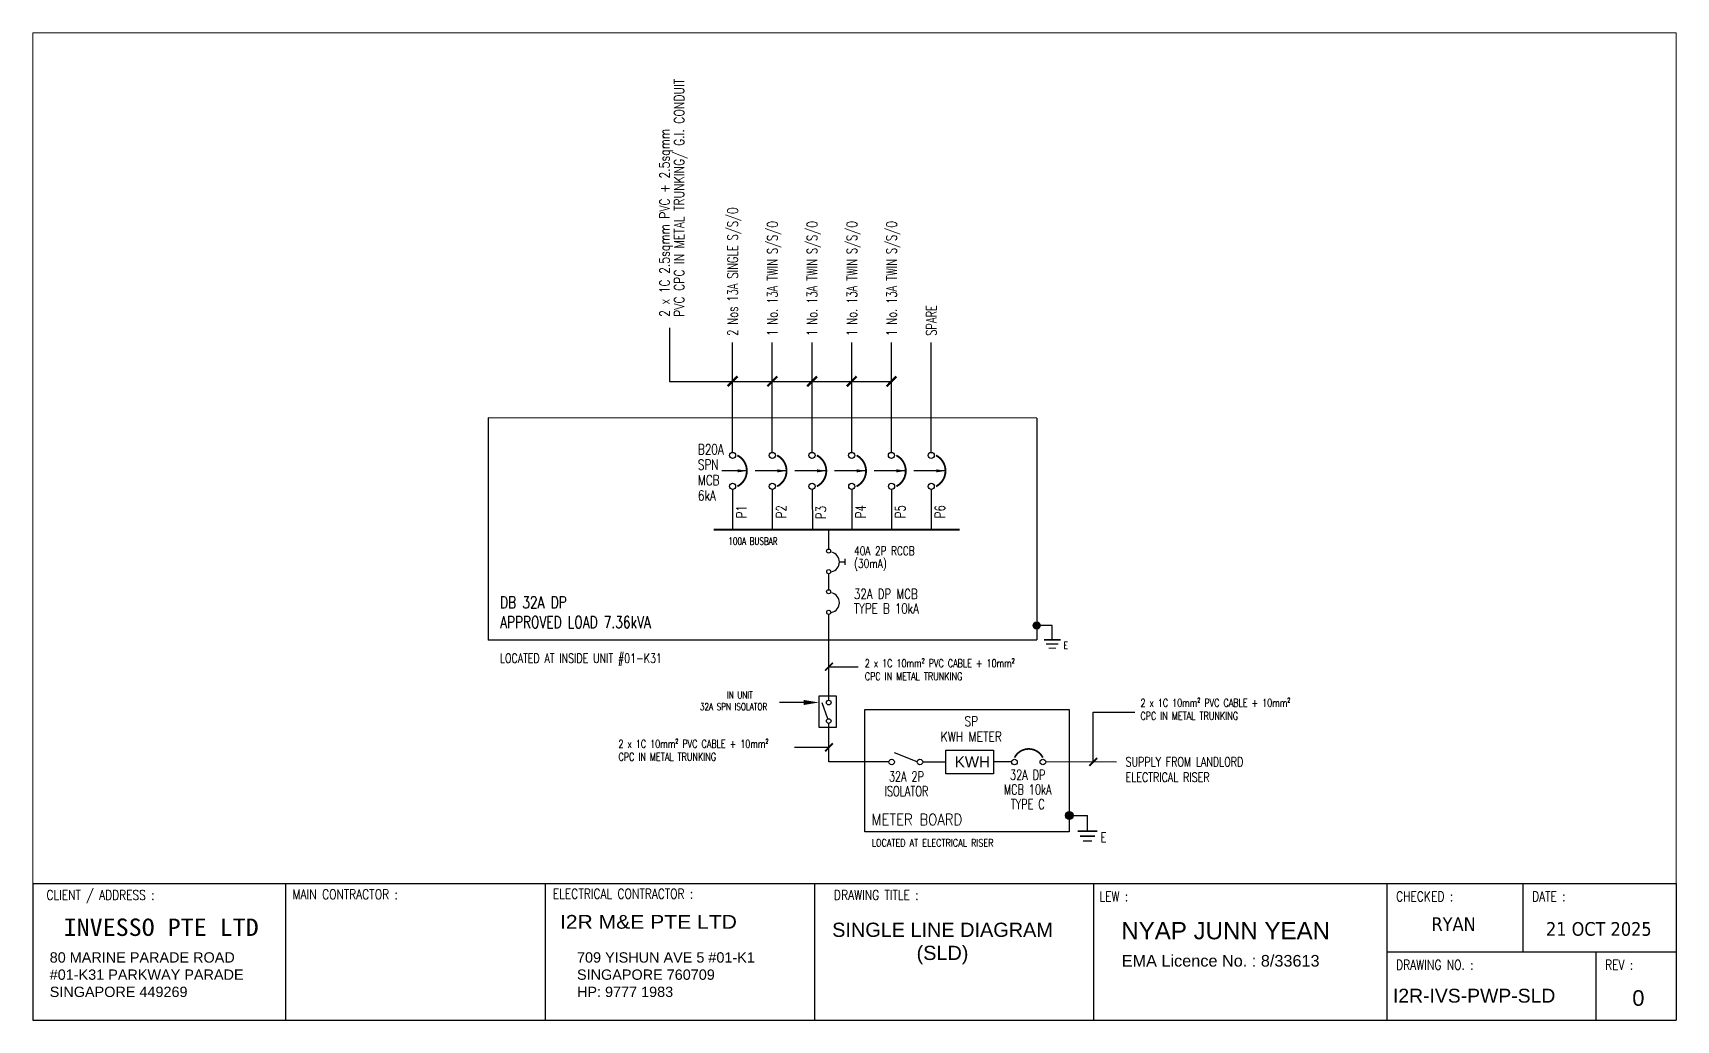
# Paper-space layout 'SLD' of a CAD drawing. Header units: millimetres. Extents: x 1 to 281, y 1 to 169.
# The model-space entities are those that its viewports show. They can reach past a viewport. Long polylines and large blocks are cut down to what shows.
import ezdxf
from ezdxf import colors
from ezdxf.entities.mleader import LeaderData, LeaderLine
from ezdxf.lldxf.tags import DXFTag
from ezdxf.math import Vec2, Vec3

# ---------------------------------------------------------------- set-up
doc = ezdxf.new("R2010")
doc.units = ezdxf.units.MM
doc.linetypes.add('DASHED', pattern=[19.05, 12.7, -6.35])
for name, color, linetype in [('E-SLD-FRAME', 8, 'Continuous'), ('E-SLD-LEGENDF', 2, 'Continuous'), ('E-SLD-T1', 2, 'Continuous'), ('SLD', 2, 'Continuous'), ('SLD-LINE', 7, 'Continuous'), ('SLD-TXT', 7, 'Continuous'), ('TXT', 7, 'Continuous')]:
    doc.layers.add(name, color=color, linetype=linetype)
doc.styles.add('ARIAL', font='arial.ttf')
doc.styles.add('ROMANS', font='romans.shx', dxfattribs={"width": 0.8})
doc.styles.add('SB T5-2$0$80', font='simplex.shx', dxfattribs={"width": 0.8, "height": 2})
doc.styles.add('simplex', font='simplex.shx', dxfattribs={"width": 0.7})
doc.styles.add('SLD-TXT', font='romans.shx', dxfattribs={"width": 0.75})
doc.styles.get("Standard").update_dxf_attribs({"font": 'arial.ttf'})
doc.styles.add('TAHOMA', font='tahoma.ttf', dxfattribs={"width": 0.9})
tags = doc.linetypes.add('CENTER', pattern=[2, 1.25, -0.25, 0.25, -0.25]).pattern_tags.tags
tags[10:11] = [DXFTag(74, 4), DXFTag(75, 0), DXFTag(340, '0'), DXFTag(46, 1.0), DXFTag(50, 0.0), DXFTag(44, 0.0), DXFTag(45, 0.0)]
tags[8:9] = [DXFTag(74, 4), DXFTag(75, 0), DXFTag(340, '0'), DXFTag(46, 1.0), DXFTag(50, 0.0), DXFTag(44, 0.0), DXFTag(45, 0.0)]
tags[6:7] = [DXFTag(74, 4), DXFTag(75, 0), DXFTag(340, '0'), DXFTag(46, 1.0), DXFTag(50, 0.0), DXFTag(44, 0.0), DXFTag(45, 0.0)]
tags[4:5] = [DXFTag(74, 4), DXFTag(75, 0), DXFTag(340, '0'), DXFTag(46, 1.0), DXFTag(50, 0.0), DXFTag(44, 0.0), DXFTag(45, 0.0)]
doc.dimstyles.new('1-100', dxfattribs={"dimtxt": 100, "dimasz": 100, "dimexe": 25, "dimexo": 10, "dimgap": 25, "dimtad": 1, "dimdec": 0, "dimzin": 0, "dimdsep": 46, "dimtxsty": 'simplex', "dimcen": 0, "dimclrd": 7, "dimclre": 7, "dimclrt": 7, "dimadec": 0, "dimazin": 0, "dimtfac": 1, "dimtdec": 0, "dimtofl": 0, "dimtmove": 1, "dimatfit": 0, "dimfxl": 1, "dimtolj": 1, "dimtzin": 0, "dimarcsym": 2})

# ---------------------------------------------------------------- blocks, each defined once
blk = doc.blocks.new('MCCB')
at = {"color": 3}
for centre in [(-1, 548), (0, 49)]:
    blk.add_circle(centre, 49.5, dxfattribs=at)
at = {"layer": 'E-SLD-LEGENDF', "const_width": 30}
blk.add_lwpolyline([(77, 49, 0.611384), (77, 548)], format="xyb", dxfattribs=at)

msp = doc.modelspace()

# ---------------------------------------------------------------- hatches: boundary and pattern name
at = {"layer": 'E-SLD-LEGENDF'}
h = msp.add_hatch(color=2, dxfattribs=at)
h.dxf.hatch_style = 1
edge = h.paths.add_edge_path()
edge.add_arc((36888, 7297), 23.2, 0, 360)
h = msp.add_hatch(color=256, dxfattribs=at)
h.dxf.hatch_style = 1
edge = h.paths.add_edge_path()
edge.add_arc((37099, 6068), 25, 0, 360)

# ---------------------------------------------------------------- linework, layer by layer
for p, q in [((34512, 8875), (35948, 8875)), ((35543, 7791), (35543, 7916)), ((35612, 7708), (35647, 7708)), ((35647, 7728), (35647, 7689)), ((35543, 7529), (35543, 7632)), ((35543, 6813), (35543, 7369)), ((35543, 7029), (35734, 7029)), ((37253, 6413), (37253, 6737)), ((37253, 6737), (37522, 6737)), ((35543, 6414), (35543, 6664)), ((35543, 6508), (35322, 6508)), ((36151, 6414), (36301, 6414))]:
    msp.add_line(p, q)
at = {"color": 3}
msp.add_line((36115, 6414), (35968, 6473), dxfattribs=at)
msp.add_lwpolyline([(35480, 6638), (35480, 6841), (35591, 6841), (35591, 6638)], close=True)
msp.add_lwpolyline([(35538, 6693), (35501, 6797)], dxfattribs=at)
msp.add_lwpolyline([(36301, 6491), (36609, 6491), (36609, 6337), (36301, 6337)], close=True, dxfattribs=at)
for points in [[(36727, 6414), (36609, 6414)], [(37404, 6413), (36946, 6414)]]:
    msp.add_lwpolyline(points)
for centre in [(35542, 7778), (35543, 7645), (35542, 7515), (35543, 7382)]:
    msp.add_circle(centre, 13.2)
for centre in [(35950, 6414), (36133, 6414)]:
    msp.add_circle(centre, 18.2, dxfattribs=at)
for centre in [(35546, 7708), (35546, 7445)]:
    msp.add_arc(centre, 65.5, 283.7769, 75.2201)
at = {"layer": 'E-SLD-FRAME', "color": 7, "linetype": 'CENTER', "ltscale": 100}
for p, q in [((36888, 8637), (33340, 8640)), ((33340, 8640), (33340, 7202)), ((36888, 8638), (36888, 7204)), ((36888, 7203), (33340, 7202))]:
    msp.add_line(p, q, dxfattribs=at)
msp.add_lwpolyline([(35776, 6753), (37099, 6753), (37099, 5962), (35776, 5962)], close=True, dxfattribs=at)
at = {"layer": 'E-SLD-LEGENDF', "color": 2}
for p, q in [((36988, 7297), (36888, 7297)), ((36988, 7204), (36988, 7297))]:
    msp.add_line(p, q, dxfattribs=at)
at = {"layer": 'E-SLD-LEGENDF'}
for p in [(37099, 6068), (37217, 5967)]:
    msp.add_line(p, (37217, 6068), dxfattribs=at)
at = {"layer": 'E-SLD-LEGENDF', "color": 2}
for points, const_width in [([(36935, 7204), (37042, 7204)], 8.86), ([(36949, 7177), (37028, 7177)], 8.86), ([(36965, 7150), (37012, 7150)], 7.98)]:
    msp.add_lwpolyline(points, dxfattribs=dict(at, const_width=const_width))
at = {"layer": 'E-SLD-LEGENDF', "color": 3}
for points, const_width in [([(37153, 5967), (37281, 5967)], 10.6), ([(37169, 5935), (37265, 5935)], 10.6), ([(37188, 5903), (37246, 5903)], 9.56)]:
    msp.add_lwpolyline(points, dxfattribs=dict(at, const_width=const_width))
at = {"layer": 'E-SLD-LEGENDF', "color": 2}
msp.add_circle((36888, 7297), 23.2, dxfattribs=at)
at = {"layer": 'E-SLD-LEGENDF'}
msp.add_circle((37099, 6068), 25, dxfattribs=at)
at = {"layer": 'SLD', "color": 7}
msp.add_line((34512, 9223), (34512, 8875), dxfattribs=at)
at = {"layer": 'SLD', "color": 2, "const_width": 12.1}
msp.add_lwpolyline([(34798, 7916), (36390, 7916)], dxfattribs=at)
at = {"layer": 'SLD', "lineweight": -3}
for centre in [(35543, 6798), (35543, 6679)]:
    msp.add_circle(centre, 15, dxfattribs=at)
at = {"layer": 'SLD-LINE', "linetype": 'ByBlock'}
for p, q in [((34921, 8417), (34921, 9127)), ((35178, 8417), (35178, 9127)), ((35435, 8417), (35435, 9127)), ((35692, 8417), (35692, 9127)), ((34921, 8177), (34921, 7916)), ((35178, 8177), (35178, 7916)), ((35436, 8178), (35438, 7916)), ((35692, 8177), (35692, 7916)), ((35949, 8177), (35949, 7916)), ((36206, 8177), (36206, 7916))]:
    msp.add_line(p, q, dxfattribs=at)
at = {"layer": 'SLD-LINE', "ltscale": 20}
msp.add_line((35948, 8417), (35948, 9127), dxfattribs=at)
at = {"layer": 'SLD-LINE', "linetype": 'DASHED', "ltscale": 5}
msp.add_line((36205, 8417), (36205, 9127), dxfattribs=at)
at = {"layer": 'SLD-LINE'}
msp.add_line((35931, 6414), (35543, 6414), dxfattribs=at)
at = {"layer": 'SLD-TXT'}
for points, const_width in [([(34889, 8844), (34953, 8908)], 15), ([(35146, 8844), (35210, 8908)], 15), ([(35403, 8844), (35467, 8908)], 15), ([(35660, 8844), (35723, 8908)], 15), ([(35917, 8843), (35980, 8907)], 15), ([(35519, 7005), (35570, 7056)], 12.1), ([(35519, 6483), (35570, 6535)], 12.1), ([(37229, 6389), (37280, 6440)], 12.1)]:
    msp.add_lwpolyline(points, dxfattribs=dict(at, const_width=const_width))

# ---------------------------------------------------------------- block references
at = {"layer": 'SLD', "lineweight": -3, "xscale": 0.4012700839908179, "yscale": 0.4012700839908179, "zscale": 0.4012700839908179}
for p in [(34921, 8177), (35178, 8177), (35435, 8177), (35692, 8177), (35949, 8177), (36206, 8177)]:
    msp.add_blockref('MCCB', p, dxfattribs=at)
at = {"layer": 'SLD', "lineweight": -3, "xscale": 0.36761882254268, "yscale": 0.36761882254268, "zscale": 0.36761882254268, "rotation": 90}
msp.add_blockref('MCCB', (36946, 6414), dxfattribs=at)

# ---------------------------------------------------------------- texts
at = {"color": 0, "insert": (36358, 6450), "char_height": 69.9, "width": 251.75, "attachment_point": 1, "style": 'ARIAL'}
msp.add_mtext('{\\W1;KWH}', dxfattribs=at)
at = {"layer": 'E-SLD-T1', "color": 7, "style": 'ROMANS'}
for s, height, width, p in [('METER BOARD', 74.02, 0.85, (35819, 6005)), ('LOCATED AT ELECTRICAL RISER', 47.65, 0.8, (35821, 5867))]:
    msp.add_text(s, height=height, dxfattribs=dict(at, width=width)).set_placement(p)
at = {"layer": 'SLD', "color": 7, "style": 'SB T5-2$0$80', "width": 0.75}
for s, p in [('P1', (35011, 7989)), ('P2', (35268, 7989)), ('P3', (35525, 7984)), ('P4', (35782, 7989)), ('P5', (36039, 7989)), ('P6', (36295, 7989))]:
    msp.add_text(s, height=65.7, rotation=90, dxfattribs=at).set_placement(p)
at = {"layer": 'SLD-TXT', "style": 'ROMANS', "width": 0.7}
for s, height, p in [('2 Nos 13A SINGLE S/S/O', 67.09, (34955, 9170)), ('1 No. 13A TWIN S/S/O', 67.09, (35212, 9170)), ('1 No. 13A TWIN S/S/O', 67.09, (35469, 9170)), ('1 No. 13A TWIN S/S/O', 67.09, (35726, 9170)), ('1 No. 13A TWIN S/S/O', 67.09, (35983, 9170)), ('SPARE', 67.1, (36240, 9170))]:
    msp.add_text(s, height=height, rotation=90, dxfattribs=at).set_placement(p)
at = {"layer": 'SLD-TXT', "insert": (34449, 9293), "char_height": 64.23, "width": 1838.98, "attachment_point": 1, "rotation": 90, "line_spacing_factor": 0.880435, "style": 'SLD-TXT'}
msp.add_mtext('{\\W0.8;2 x 1C 2.5sqmm PVC + 2.5sqmm \\PPVC CPC IN METAL TRUNKING/ G.I. CONDUIT}', dxfattribs=at)
at = {"layer": 'SLD-TXT', "attachment_point": 1, "style": 'SLD-TXT'}
for s, insert, char_height, width, line_spacing_factor in [('B20A\\PSPN\\PMCB\\P6kA', (34697, 8469), 65.7, 938.97, 0.908108), ('40A 2P RCCB\\P(30mA)', (35707, 7808), 56.69, 810.69, 0.869565), ('32A DP MCB\\PTYPE B 10kA', (35706, 7533), 64.74, 521.58, 0.869565), ('\\pxqc;{\\W0.8;SP\\PKWH METER}', (36228, 6709), 63.44, 473.39, 0.934884), ('\\pxqc;{\\W0.7;32A 2P\\PISOLATOR}', (35864, 6353), 65.66, 362.75, 0.869565), ('\\pxqc;{\\W0.7;32A DP\\PMCB 10kA\\PTYPE C}', (36624, 6364), 65.66, 411.86, 0.869565), ('{\\W0.75;E}', (37301, 5958), 61.9, 860.22, 0.908108)]:
    msp.add_mtext(s, dxfattribs=dict(at, insert=insert, char_height=char_height, width=width, line_spacing_factor=line_spacing_factor))
at = {"layer": 'SLD-TXT', "color": 7, "attachment_point": 1, "style": 'SLD-TXT'}
for s, insert, char_height, width in [('100A BUSBAR', (34894, 7865), 45.54, 1737.11), ('DB 32A DP\\PAPPROVED LOAD 7.36kVA', (33417, 7485), 76.97, 1194.56), ('LOCATED AT INSIDE UNIT #01-K31', (33416, 7115), 59.69, 1280.33), ('2 x 1C 10mm² PVC CABLE + 10mm²\\PCPC IN METAL TRUNKING', (35776, 7078), 50.63, 1163.32), ('\\pxqc;IN UNIT \\P\\pq*;32A SPN ISOLATOR', (34710, 6871), 45.54, 516.09), ('2 x 1C 10mm² PVC CABLE + 10mm²\\PCPC IN METAL TRUNKING', (37559, 6822), 50.63, 1163.32), ('2 x 1C 10mm² PVC CABLE + 10mm²\\PCPC IN METAL TRUNKING', (34183, 6557), 50.63, 1163.32), ('SUPPLY FROM LANDLORD ELECTRICAL RISER', (37463, 6445), 59.95, 1090.14)]:
    msp.add_mtext(s, dxfattribs=dict(at, insert=insert, char_height=char_height, width=width))
at = {"layer": 'SLD-TXT', "color": 2, "insert": (37062, 7192), "char_height": 45.4, "width": 574.1, "attachment_point": 1, "line_spacing_factor": 0.908108, "style": 'SLD-TXT'}
msp.add_mtext('{\\W0.75;E}', dxfattribs=at)

# ---------------------------------------------------------------- leaders
ml = msp.add_multileader_mtext('Standard')
ml.set_content('', color=256)
ml.set_leader_properties()
ml.build(insert=Vec2(0, 0))
ml.multileader.update_dxf_attribs({"arrow_head_size": 100})
ctx = ml.context
ctx.base_point, ctx.arrow_head_size, ctx.plane_origin = Vec3(35220, 6799), 100, Vec3(35480, 6799)
ctx.text_align_type = 2
notes = []
notes.append((ctx, [(0, (1, 1, 0), (35232, 6799), (-1, 0), 8, [(0, [(35480, 6799)], 0, [])])]))
ctx.mtext.insert, ctx.mtext.alignment, ctx.mtext.flow_direction = Vec3(35222, 6801), 3, 5
at = {"layer": 'SLD', "ltscale": 0.5}
for points in [[(35013, 8297), (34852, 8297)], [(35270, 8297), (35066, 8297)], [(35527, 8297), (35323, 8297)], [(35784, 8297), (35580, 8297)], [(36041, 8297), (35837, 8297)], [(36298, 8297), (36094, 8297)]]:
    msp.add_leader(points, dimstyle='1-100', override={"dimasz": 60}, dxfattribs=at)
for ctx, leaders in notes:
    for number, flags, end, landing, length, lines in leaders:
        leader = LeaderData()
        leader.index, (leader.has_last_leader_line, leader.has_dogleg_vector, leader.attachment_direction) = number, flags
        leader.last_leader_point, leader.dogleg_vector, leader.dogleg_length = Vec3(end), Vec3(landing), length
        for number, points, colour, breaks in lines:
            line = LeaderLine()
            line.index, line.vertices, line.color, line.breaks = number, Vec3.list(points), colors.encode_raw_color(colour), breaks
            leader.lines.append(line)
        ctx.leaders.append(leader)

psp = doc.layouts.new('SLD')

# ---------------------------------------------------------------- linework, layer by layer
at = {"color": 7}
for p, q in [((1.26, 24.23), (281.09, 24.23)), ((1.26, 24.23), (1.26, 0.95)), ((44.3, 24.23), (44.3, 0.95)), ((88.5, 24.23), (88.5, 0.95)), ((134.34, 24.23), (134.34, 0.95)), ((181.9, 24.23), (181.9, 0.95)), ((231.85, 24.23), (231.85, 0.95)), ((255.01, 24.23), (255.01, 12.59)), ((281.09, 24.23), (281.09, 0.95)), ((267.43, 12.59), (267.43, 0.95)), ((1.26, 0.95), (281.09, 0.95))]:
    psp.add_line(p, q, dxfattribs=at)
at = {"layer": 'TXT', "color": 7}
psp.add_line((231.85, 12.59), (281.09, 12.59), dxfattribs=at)

# ---------------------------------------------------------------- texts
at = {"color": 7, "char_height": 1.7574, "attachment_point": 1}
for s, width, insert in [('80 MARINE PARADE ROAD\\P#01-K31 PARKWAY PARADE\\PSINGAPORE 449269', 33.3805, (4.13, 12.5)), ('709 YISHUN AVE 5 #01-K1\\PSINGAPORE 760709\\PHP: 9777 1983', 33.7337, (93.92, 12.5))]:
    psp.add_mtext_dynamic_manual_height_columns(s, width=width, gutter_width=8.79, heights=[0], dxfattribs=dict(at, insert=insert))
at = {"layer": 'TXT', "color": 7, "style": 'simplex', "width": 0.8}
for s, height, p in [('CLIENT / ADDRESS :', 1.6628, (3.58, 21.42)), ('MAIN CONTRACTOR :', 1.665, (45.48, 21.54)), ('ELECTRICAL CONTRACTOR :', 1.665, (89.81, 21.62)), ('DRAWING TITLE :', 1.6628, (137.68, 21.42)), ('LEW :', 1.663, (182.9, 21.17)), ('CHECKED :', 1.663, (233.42, 21.17)), ('DATE :', 1.663, (256.58, 21.17)), ('DRAWING NO. :', 1.6628, (233.42, 9.53)), ('REV :', 1.663, (269, 9.53))]:
    psp.add_text(s, height=height, dxfattribs=at).set_placement(p)
at = {"layer": 'TXT', "color": 7}
for s, height, style, p in [('NYAP JUNN YEAN', 2.9341, 'ARIAL', (186.62, 14.71)), ('RYAN', 2.328, 'TAHOMA', (239.43, 16.14)), ('21 OCT 2025', 2.328, 'TAHOMA', (258.93, 15.31)), ('EMA Licence No. : 8/33613', 1.9816, 'ARIAL', (186.68, 10.06)), ('I2R-IVS-PWP-SLD', 2.3598, 'ARIAL', (232.87, 3.93)), ('0', 2.66, 'ARIAL', (273.63, 3.38))]:
    psp.add_text(s, height=height, dxfattribs=dict(at, style=style)).set_placement(p)
at = {"layer": 'TXT', "color": 7, "attachment_point": 1, "style": 'ARIAL'}
for s, insert, char_height, width in [('\\pxqc;{\\fSimSun|b0|i0|c0|p54;\\W1.1;INVESSO PTE LTD}', (-6.04, 18.24), 2.9596, 58.308), ('{\\W1.1;I2R M&E PTE LTD}', (91.02, 18.85), 2.3372, 41.7322)]:
    psp.add_mtext(s, dxfattribs=dict(at, insert=insert, char_height=char_height, width=width))
at = {"layer": 'TXT', "color": 7, "insert": (131.63, 17.54), "char_height": 2.4205, "width": 49.0692, "attachment_point": 1, "line_spacing_factor": 0.975, "style": 'ARIAL'}
psp.add_mtext('\\pxqc;SINGLE LINE DIAGRAM\\P(SLD)', dxfattribs=at)

# ---------------------------------------------------------------- viewports
at = {"layer": '0'}
psp.add_viewport(center=(141.18, 96.64), size=(279.83, 144.8241), view_center_point=(35709.65, 8379.31), view_height=5500.9516, dxfattribs=at)

doc.saveas('drawing.dxf')
